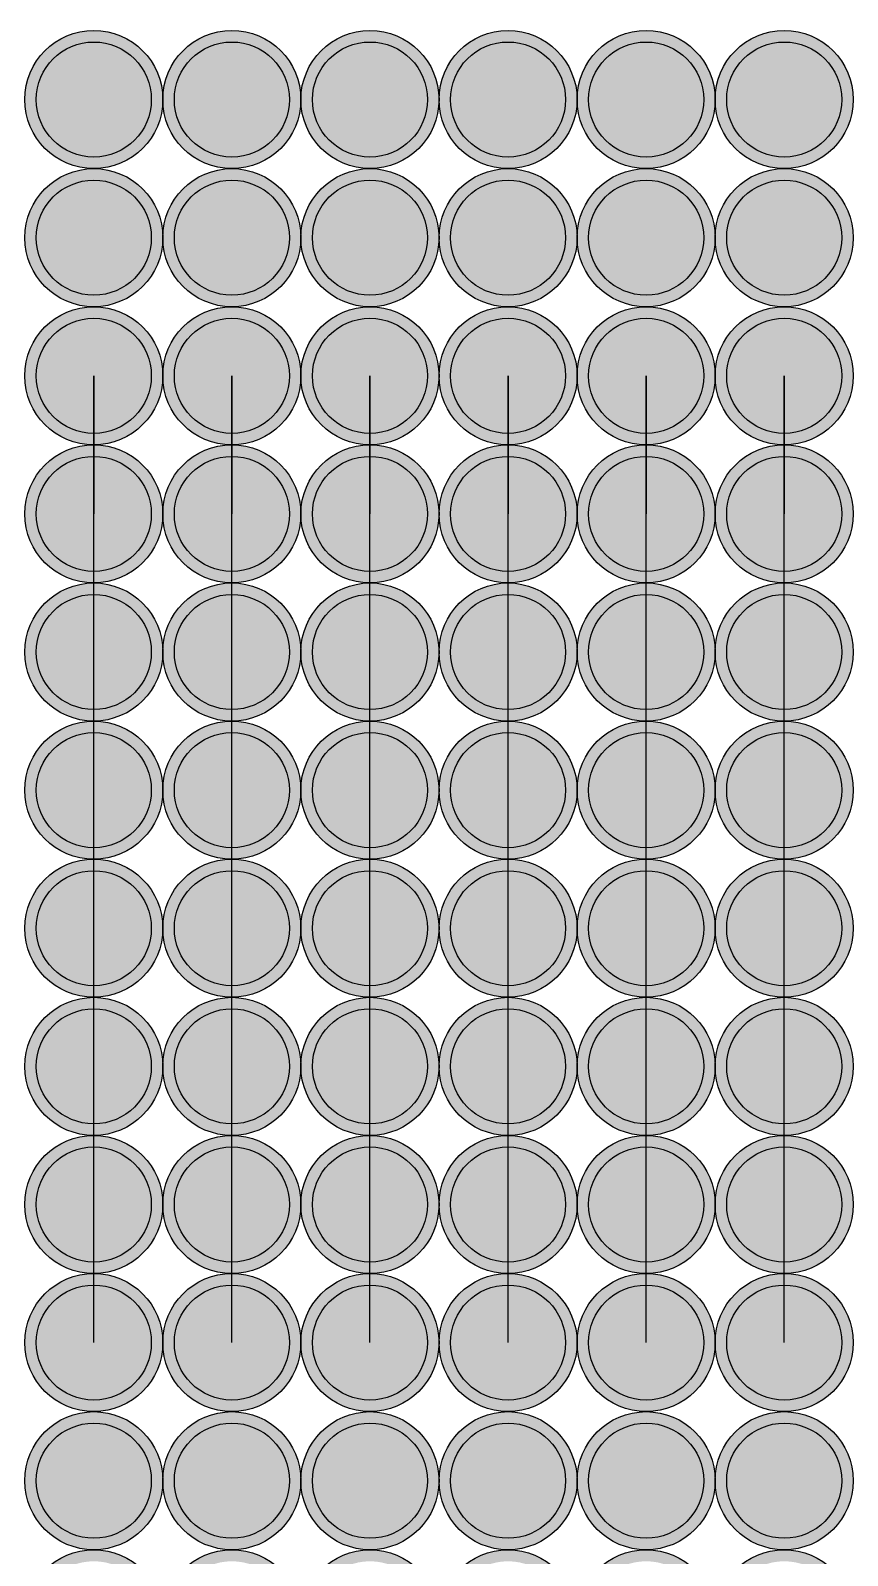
# Model space of a CAD drawing. Header units: inches. Extents: x -713 to 287, y -537 to 251.
# Drawn here: x -360.82 to -351.95, y -317.9 to -301.33 of the extents above; entities that cross this region are included whole.
import ezdxf

# ---------------------------------------------------------------- set-up
doc = ezdxf.new("R2010")
doc.units = ezdxf.units.IN
doc.header["$MEASUREMENT"] = 0

msp = doc.modelspace()

# ---------------------------------------------------------------- hatches: boundary and pattern name
at = {"linetype": 'Continuous'}
h = msp.add_hatch(color=256, dxfattribs=at)
h.set_gradient(color1=(6, 123, 249), one_color=1, tint=1)
h.paths.add_polyline_path([(-360.885, -302.083, 1), (-359.385, -302.083, 1)])
h.paths.add_polyline_path([(-359.51, -302.083, -1), (-360.76, -302.083, -1)], flags=16)
h = msp.add_hatch(color=256, dxfattribs=at)
h.set_gradient(color1=(6, 123, 249), one_color=1, tint=1)
h.paths.add_polyline_path([(-359.385, -302.083, 1), (-357.885, -302.083, 1)])
h.paths.add_polyline_path([(-358.01, -302.083, -1), (-359.26, -302.083, -1)], flags=16)
h = msp.add_hatch(color=256, dxfattribs=at)
h.set_gradient(color1=(6, 123, 249), one_color=1, tint=1)
h.paths.add_polyline_path([(-357.885, -302.083, 1), (-356.385, -302.083, 1)])
h.paths.add_polyline_path([(-356.51, -302.083, -1), (-357.76, -302.083, -1)], flags=16)
h = msp.add_hatch(color=256, dxfattribs=at)
h.set_gradient(color1=(6, 123, 249), one_color=1, tint=1)
h.paths.add_polyline_path([(-356.385, -302.083, 1), (-354.885, -302.083, 1)])
h.paths.add_polyline_path([(-355.01, -302.083, -1), (-356.26, -302.083, -1)], flags=16)
h = msp.add_hatch(color=256, dxfattribs=at)
h.set_gradient(color1=(6, 123, 249), one_color=1, tint=1)
h.paths.add_polyline_path([(-354.885, -302.083, 1), (-353.385, -302.083, 1)])
h.paths.add_polyline_path([(-353.51, -302.083, -1), (-354.76, -302.083, -1)], flags=16)
h = msp.add_hatch(color=256, dxfattribs=at)
h.set_gradient(color1=(6, 123, 249), one_color=1, tint=1)
h.paths.add_polyline_path([(-353.385, -302.083, 1), (-351.885, -302.083, 1)])
h.paths.add_polyline_path([(-352.01, -302.083, -1), (-353.26, -302.083, -1)], flags=16)
h = msp.add_hatch(color=256, dxfattribs=at)
h.set_gradient(color1=(247, 100, 8), one_color=1, tint=1)
h.paths.add_polyline_path([(-359.51, -302.083, 1), (-360.76, -302.083, 1)])
h = msp.add_hatch(color=256, dxfattribs=at)
h.set_gradient(color1=(247, 100, 8), one_color=1, tint=1)
h.paths.add_polyline_path([(-358.01, -302.083, 1), (-359.26, -302.083, 1)])
h = msp.add_hatch(color=256, dxfattribs=at)
h.set_gradient(color1=(247, 100, 8), one_color=1, tint=1)
h.paths.add_polyline_path([(-356.51, -302.083, 1), (-357.76, -302.083, 1)])
h = msp.add_hatch(color=256, dxfattribs=at)
h.set_gradient(color1=(247, 100, 8), one_color=1, tint=1)
h.paths.add_polyline_path([(-355.01, -302.083, 1), (-356.26, -302.083, 1)])
h = msp.add_hatch(color=256, dxfattribs=at)
h.set_gradient(color1=(247, 100, 8), one_color=1, tint=1)
h.paths.add_polyline_path([(-353.51, -302.083, 1), (-354.76, -302.083, 1)])
h = msp.add_hatch(color=256, dxfattribs=at)
h.set_gradient(color1=(247, 100, 8), one_color=1, tint=1)
h.paths.add_polyline_path([(-352.01, -302.083, 1), (-353.26, -302.083, 1)])
h = msp.add_hatch(color=256, dxfattribs=at)
h.set_gradient(color1=(6, 123, 249), one_color=1, tint=1)
h.paths.add_polyline_path([(-360.885, -303.583, 1), (-359.385, -303.583, 1)])
h.paths.add_polyline_path([(-359.51, -303.583, -1), (-360.76, -303.583, -1)], flags=16)
h = msp.add_hatch(color=256, dxfattribs=at)
h.set_gradient(color1=(6, 123, 249), one_color=1, tint=1)
h.paths.add_polyline_path([(-359.385, -303.583, 1), (-357.885, -303.583, 1)])
h.paths.add_polyline_path([(-358.01, -303.583, -1), (-359.26, -303.583, -1)], flags=16)
h = msp.add_hatch(color=256, dxfattribs=at)
h.set_gradient(color1=(6, 123, 249), one_color=1, tint=1)
h.paths.add_polyline_path([(-357.885, -303.583, 1), (-356.385, -303.583, 1)])
h.paths.add_polyline_path([(-356.51, -303.583, -1), (-357.76, -303.583, -1)], flags=16)
h = msp.add_hatch(color=256, dxfattribs=at)
h.set_gradient(color1=(6, 123, 249), one_color=1, tint=1)
h.paths.add_polyline_path([(-356.385, -303.583, 1), (-354.885, -303.583, 1)])
h.paths.add_polyline_path([(-355.01, -303.583, -1), (-356.26, -303.583, -1)], flags=16)
h = msp.add_hatch(color=256, dxfattribs=at)
h.set_gradient(color1=(6, 123, 249), one_color=1, tint=1)
h.paths.add_polyline_path([(-354.885, -303.583, 1), (-353.385, -303.583, 1)])
h.paths.add_polyline_path([(-353.51, -303.583, -1), (-354.76, -303.583, -1)], flags=16)
h = msp.add_hatch(color=256, dxfattribs=at)
h.set_gradient(color1=(6, 123, 249), one_color=1, tint=1)
h.paths.add_polyline_path([(-353.385, -303.583, 1), (-351.885, -303.583, 1)])
h.paths.add_polyline_path([(-352.01, -303.583, -1), (-353.26, -303.583, -1)], flags=16)
h = msp.add_hatch(color=256, dxfattribs=at)
h.set_gradient(color1=(247, 100, 8), one_color=1, tint=1)
h.paths.add_polyline_path([(-359.51, -303.583, 1), (-360.76, -303.583, 1)])
h = msp.add_hatch(color=256, dxfattribs=at)
h.set_gradient(color1=(247, 100, 8), one_color=1, tint=1)
h.paths.add_polyline_path([(-358.01, -303.583, 1), (-359.26, -303.583, 1)])
h = msp.add_hatch(color=256, dxfattribs=at)
h.set_gradient(color1=(247, 100, 8), one_color=1, tint=1)
h.paths.add_polyline_path([(-356.51, -303.583, 1), (-357.76, -303.583, 1)])
h = msp.add_hatch(color=256, dxfattribs=at)
h.set_gradient(color1=(247, 100, 8), one_color=1, tint=1)
h.paths.add_polyline_path([(-355.01, -303.583, 1), (-356.26, -303.583, 1)])
h = msp.add_hatch(color=256, dxfattribs=at)
h.set_gradient(color1=(247, 100, 8), one_color=1, tint=1)
h.paths.add_polyline_path([(-353.51, -303.583, 1), (-354.76, -303.583, 1)])
h = msp.add_hatch(color=256, dxfattribs=at)
h.set_gradient(color1=(247, 100, 8), one_color=1, tint=1)
h.paths.add_polyline_path([(-352.01, -303.583, 1), (-353.26, -303.583, 1)])
h = msp.add_hatch(color=256, dxfattribs=at)
h.set_gradient(color1=(6, 123, 249), one_color=1, tint=1)
h.paths.add_polyline_path([(-360.885, -305.083, 1), (-359.385, -305.083, 1)])
h.paths.add_polyline_path([(-359.51, -305.083, -1), (-360.76, -305.083, -1)], flags=16)
h = msp.add_hatch(color=256, dxfattribs=at)
h.set_gradient(color1=(6, 123, 249), one_color=1, tint=1)
h.paths.add_polyline_path([(-359.385, -305.083, 1), (-357.885, -305.083, 1)])
h.paths.add_polyline_path([(-358.01, -305.083, -1), (-359.26, -305.083, -1)], flags=16)
h = msp.add_hatch(color=256, dxfattribs=at)
h.set_gradient(color1=(6, 123, 249), one_color=1, tint=1)
h.paths.add_polyline_path([(-357.885, -305.083, 1), (-356.385, -305.083, 1)])
h.paths.add_polyline_path([(-356.51, -305.083, -1), (-357.76, -305.083, -1)], flags=16)
h = msp.add_hatch(color=256, dxfattribs=at)
h.set_gradient(color1=(6, 123, 249), one_color=1, tint=1)
h.paths.add_polyline_path([(-356.385, -305.083, 1), (-354.885, -305.083, 1)])
h.paths.add_polyline_path([(-355.01, -305.083, -1), (-356.26, -305.083, -1)], flags=16)
h = msp.add_hatch(color=256, dxfattribs=at)
h.set_gradient(color1=(6, 123, 249), one_color=1, tint=1)
h.paths.add_polyline_path([(-354.885, -305.083, 1), (-353.385, -305.083, 1)])
h.paths.add_polyline_path([(-353.51, -305.083, -1), (-354.76, -305.083, -1)], flags=16)
h = msp.add_hatch(color=256, dxfattribs=at)
h.set_gradient(color1=(6, 123, 249), one_color=1, tint=1)
h.paths.add_polyline_path([(-353.385, -305.083, 1), (-351.885, -305.083, 1)])
h.paths.add_polyline_path([(-352.01, -305.083, -1), (-353.26, -305.083, -1)], flags=16)
h = msp.add_hatch(color=256, dxfattribs=at)
h.set_gradient(color1=(247, 100, 8), one_color=1, tint=1)
h.paths.add_polyline_path([(-359.51, -305.083, 1), (-360.76, -305.083, 1)])
h = msp.add_hatch(color=256, dxfattribs=at)
h.set_gradient(color1=(247, 100, 8), one_color=1, tint=1)
h.paths.add_polyline_path([(-358.01, -305.083, 1), (-359.26, -305.083, 1)])
h = msp.add_hatch(color=256, dxfattribs=at)
h.set_gradient(color1=(247, 100, 8), one_color=1, tint=1)
h.paths.add_polyline_path([(-356.51, -305.083, 1), (-357.76, -305.083, 1)])
h = msp.add_hatch(color=256, dxfattribs=at)
h.set_gradient(color1=(247, 100, 8), one_color=1, tint=1)
h.paths.add_polyline_path([(-355.01, -305.083, 1), (-356.26, -305.083, 1)])
h = msp.add_hatch(color=256, dxfattribs=at)
h.set_gradient(color1=(247, 100, 8), one_color=1, tint=1)
h.paths.add_polyline_path([(-353.51, -305.083, 1), (-354.76, -305.083, 1)])
h = msp.add_hatch(color=256, dxfattribs=at)
h.set_gradient(color1=(247, 100, 8), one_color=1, tint=1)
h.paths.add_polyline_path([(-352.01, -305.083, 1), (-353.26, -305.083, 1)])
h = msp.add_hatch(color=256, dxfattribs=at)
h.set_gradient(color1=(6, 123, 249), one_color=1, tint=1)
h.paths.add_polyline_path([(-360.885, -306.583, 1), (-359.385, -306.583, 1)])
h.paths.add_polyline_path([(-359.51, -306.583, -1), (-360.76, -306.583, -1)], flags=16)
h = msp.add_hatch(color=256, dxfattribs=at)
h.set_gradient(color1=(6, 123, 249), one_color=1, tint=1)
h.paths.add_polyline_path([(-359.385, -306.583, 1), (-357.885, -306.583, 1)])
h.paths.add_polyline_path([(-358.01, -306.583, -1), (-359.26, -306.583, -1)], flags=16)
h = msp.add_hatch(color=256, dxfattribs=at)
h.set_gradient(color1=(6, 123, 249), one_color=1, tint=1)
h.paths.add_polyline_path([(-357.885, -306.583, 1), (-356.385, -306.583, 1)])
h.paths.add_polyline_path([(-356.51, -306.583, -1), (-357.76, -306.583, -1)], flags=16)
h = msp.add_hatch(color=256, dxfattribs=at)
h.set_gradient(color1=(6, 123, 249), one_color=1, tint=1)
h.paths.add_polyline_path([(-356.385, -306.583, 1), (-354.885, -306.583, 1)])
h.paths.add_polyline_path([(-355.01, -306.583, -1), (-356.26, -306.583, -1)], flags=16)
h = msp.add_hatch(color=256, dxfattribs=at)
h.set_gradient(color1=(6, 123, 249), one_color=1, tint=1)
h.paths.add_polyline_path([(-354.885, -306.583, 1), (-353.385, -306.583, 1)])
h.paths.add_polyline_path([(-353.51, -306.583, -1), (-354.76, -306.583, -1)], flags=16)
h = msp.add_hatch(color=256, dxfattribs=at)
h.set_gradient(color1=(6, 123, 249), one_color=1, tint=1)
h.paths.add_polyline_path([(-353.385, -306.583, 1), (-351.885, -306.583, 1)])
h.paths.add_polyline_path([(-352.01, -306.583, -1), (-353.26, -306.583, -1)], flags=16)
h = msp.add_hatch(color=256, dxfattribs=at)
h.set_gradient(color1=(247, 100, 8), one_color=1, tint=1)
h.paths.add_polyline_path([(-359.51, -306.583, 1), (-360.76, -306.583, 1)])
h = msp.add_hatch(color=256, dxfattribs=at)
h.set_gradient(color1=(247, 100, 8), one_color=1, tint=1)
h.paths.add_polyline_path([(-358.01, -306.583, 1), (-359.26, -306.583, 1)])
h = msp.add_hatch(color=256, dxfattribs=at)
h.set_gradient(color1=(247, 100, 8), one_color=1, tint=1)
h.paths.add_polyline_path([(-356.51, -306.583, 1), (-357.76, -306.583, 1)])
h = msp.add_hatch(color=256, dxfattribs=at)
h.set_gradient(color1=(247, 100, 8), one_color=1, tint=1)
h.paths.add_polyline_path([(-355.01, -306.583, 1), (-356.26, -306.583, 1)])
h = msp.add_hatch(color=256, dxfattribs=at)
h.set_gradient(color1=(247, 100, 8), one_color=1, tint=1)
h.paths.add_polyline_path([(-353.51, -306.583, 1), (-354.76, -306.583, 1)])
h = msp.add_hatch(color=256, dxfattribs=at)
h.set_gradient(color1=(247, 100, 8), one_color=1, tint=1)
h.paths.add_polyline_path([(-352.01, -306.583, 1), (-353.26, -306.583, 1)])
h = msp.add_hatch(color=256, dxfattribs=at)
h.set_gradient(color1=(6, 123, 249), one_color=1, tint=1)
h.paths.add_polyline_path([(-360.885, -308.083, 1), (-359.385, -308.083, 1)])
h.paths.add_polyline_path([(-359.51, -308.083, -1), (-360.76, -308.083, -1)], flags=16)
h = msp.add_hatch(color=256, dxfattribs=at)
h.set_gradient(color1=(6, 123, 249), one_color=1, tint=1)
h.paths.add_polyline_path([(-359.385, -308.083, 1), (-357.885, -308.083, 1)])
h.paths.add_polyline_path([(-358.01, -308.083, -1), (-359.26, -308.083, -1)], flags=16)
h = msp.add_hatch(color=256, dxfattribs=at)
h.set_gradient(color1=(6, 123, 249), one_color=1, tint=1)
h.paths.add_polyline_path([(-357.885, -308.083, 1), (-356.385, -308.083, 1)])
h.paths.add_polyline_path([(-356.51, -308.083, -1), (-357.76, -308.083, -1)], flags=16)
h = msp.add_hatch(color=256, dxfattribs=at)
h.set_gradient(color1=(6, 123, 249), one_color=1, tint=1)
h.paths.add_polyline_path([(-356.385, -308.083, 1), (-354.885, -308.083, 1)])
h.paths.add_polyline_path([(-355.01, -308.083, -1), (-356.26, -308.083, -1)], flags=16)
h = msp.add_hatch(color=256, dxfattribs=at)
h.set_gradient(color1=(6, 123, 249), one_color=1, tint=1)
h.paths.add_polyline_path([(-354.885, -308.083, 1), (-353.385, -308.083, 1)])
h.paths.add_polyline_path([(-353.51, -308.083, -1), (-354.76, -308.083, -1)], flags=16)
h = msp.add_hatch(color=256, dxfattribs=at)
h.set_gradient(color1=(6, 123, 249), one_color=1, tint=1)
h.paths.add_polyline_path([(-353.385, -308.083, 1), (-351.885, -308.083, 1)])
h.paths.add_polyline_path([(-352.01, -308.083, -1), (-353.26, -308.083, -1)], flags=16)
h = msp.add_hatch(color=256, dxfattribs=at)
h.set_gradient(color1=(247, 100, 8), one_color=1, tint=1)
h.paths.add_polyline_path([(-359.51, -308.083, 1), (-360.76, -308.083, 1)])
h = msp.add_hatch(color=256, dxfattribs=at)
h.set_gradient(color1=(247, 100, 8), one_color=1, tint=1)
h.paths.add_polyline_path([(-358.01, -308.083, 1), (-359.26, -308.083, 1)])
h = msp.add_hatch(color=256, dxfattribs=at)
h.set_gradient(color1=(247, 100, 8), one_color=1, tint=1)
h.paths.add_polyline_path([(-356.51, -308.083, 1), (-357.76, -308.083, 1)])
h = msp.add_hatch(color=256, dxfattribs=at)
h.set_gradient(color1=(247, 100, 8), one_color=1, tint=1)
h.paths.add_polyline_path([(-355.01, -308.083, 1), (-356.26, -308.083, 1)])
h = msp.add_hatch(color=256, dxfattribs=at)
h.set_gradient(color1=(247, 100, 8), one_color=1, tint=1)
h.paths.add_polyline_path([(-353.51, -308.083, 1), (-354.76, -308.083, 1)])
h = msp.add_hatch(color=256, dxfattribs=at)
h.set_gradient(color1=(247, 100, 8), one_color=1, tint=1)
h.paths.add_polyline_path([(-352.01, -308.083, 1), (-353.26, -308.083, 1)])
h = msp.add_hatch(color=256, dxfattribs=at)
h.set_gradient(color1=(6, 123, 249), one_color=1, tint=1)
h.paths.add_polyline_path([(-360.885, -309.583, 1), (-359.385, -309.583, 1)])
h.paths.add_polyline_path([(-359.51, -309.583, -1), (-360.76, -309.583, -1)], flags=16)
h = msp.add_hatch(color=256, dxfattribs=at)
h.set_gradient(color1=(6, 123, 249), one_color=1, tint=1)
h.paths.add_polyline_path([(-359.385, -309.583, 1), (-357.885, -309.583, 1)])
h.paths.add_polyline_path([(-358.01, -309.583, -1), (-359.26, -309.583, -1)], flags=16)
h = msp.add_hatch(color=256, dxfattribs=at)
h.set_gradient(color1=(6, 123, 249), one_color=1, tint=1)
h.paths.add_polyline_path([(-357.885, -309.583, 1), (-356.385, -309.583, 1)])
h.paths.add_polyline_path([(-356.51, -309.583, -1), (-357.76, -309.583, -1)], flags=16)
h = msp.add_hatch(color=256, dxfattribs=at)
h.set_gradient(color1=(6, 123, 249), one_color=1, tint=1)
h.paths.add_polyline_path([(-356.385, -309.583, 1), (-354.885, -309.583, 1)])
h.paths.add_polyline_path([(-355.01, -309.583, -1), (-356.26, -309.583, -1)], flags=16)
h = msp.add_hatch(color=256, dxfattribs=at)
h.set_gradient(color1=(6, 123, 249), one_color=1, tint=1)
h.paths.add_polyline_path([(-354.885, -309.583, 1), (-353.385, -309.583, 1)])
h.paths.add_polyline_path([(-353.51, -309.583, -1), (-354.76, -309.583, -1)], flags=16)
h = msp.add_hatch(color=256, dxfattribs=at)
h.set_gradient(color1=(6, 123, 249), one_color=1, tint=1)
h.paths.add_polyline_path([(-353.385, -309.583, 1), (-351.885, -309.583, 1)])
h.paths.add_polyline_path([(-352.01, -309.583, -1), (-353.26, -309.583, -1)], flags=16)
h = msp.add_hatch(color=256, dxfattribs=at)
h.set_gradient(color1=(247, 100, 8), one_color=1, tint=1)
h.paths.add_polyline_path([(-359.51, -309.583, 1), (-360.76, -309.583, 1)])
h = msp.add_hatch(color=256, dxfattribs=at)
h.set_gradient(color1=(247, 100, 8), one_color=1, tint=1)
h.paths.add_polyline_path([(-358.01, -309.583, 1), (-359.26, -309.583, 1)])
h = msp.add_hatch(color=256, dxfattribs=at)
h.set_gradient(color1=(247, 100, 8), one_color=1, tint=1)
h.paths.add_polyline_path([(-356.51, -309.583, 1), (-357.76, -309.583, 1)])
h = msp.add_hatch(color=256, dxfattribs=at)
h.set_gradient(color1=(247, 100, 8), one_color=1, tint=1)
h.paths.add_polyline_path([(-355.01, -309.583, 1), (-356.26, -309.583, 1)])
h = msp.add_hatch(color=256, dxfattribs=at)
h.set_gradient(color1=(247, 100, 8), one_color=1, tint=1)
h.paths.add_polyline_path([(-353.51, -309.583, 1), (-354.76, -309.583, 1)])
h = msp.add_hatch(color=256, dxfattribs=at)
h.set_gradient(color1=(247, 100, 8), one_color=1, tint=1)
h.paths.add_polyline_path([(-352.01, -309.583, 1), (-353.26, -309.583, 1)])
h = msp.add_hatch(color=256, dxfattribs=at)
h.set_gradient(color1=(6, 123, 249), one_color=1, tint=1)
h.paths.add_polyline_path([(-360.885, -311.083, 1), (-359.385, -311.083, 1)])
h.paths.add_polyline_path([(-359.51, -311.083, -1), (-360.76, -311.083, -1)], flags=16)
h = msp.add_hatch(color=256, dxfattribs=at)
h.set_gradient(color1=(6, 123, 249), one_color=1, tint=1)
h.paths.add_polyline_path([(-359.385, -311.083, 1), (-357.885, -311.083, 1)])
h.paths.add_polyline_path([(-358.01, -311.083, -1), (-359.26, -311.083, -1)], flags=16)
h = msp.add_hatch(color=256, dxfattribs=at)
h.set_gradient(color1=(6, 123, 249), one_color=1, tint=1)
h.paths.add_polyline_path([(-357.885, -311.083, 1), (-356.385, -311.083, 1)])
h.paths.add_polyline_path([(-356.51, -311.083, -1), (-357.76, -311.083, -1)], flags=16)
h = msp.add_hatch(color=256, dxfattribs=at)
h.set_gradient(color1=(6, 123, 249), one_color=1, tint=1)
h.paths.add_polyline_path([(-356.385, -311.083, 1), (-354.885, -311.083, 1)])
h.paths.add_polyline_path([(-355.01, -311.083, -1), (-356.26, -311.083, -1)], flags=16)
h = msp.add_hatch(color=256, dxfattribs=at)
h.set_gradient(color1=(6, 123, 249), one_color=1, tint=1)
h.paths.add_polyline_path([(-354.885, -311.083, 1), (-353.385, -311.083, 1)])
h.paths.add_polyline_path([(-353.51, -311.083, -1), (-354.76, -311.083, -1)], flags=16)
h = msp.add_hatch(color=256, dxfattribs=at)
h.set_gradient(color1=(6, 123, 249), one_color=1, tint=1)
h.paths.add_polyline_path([(-353.385, -311.083, 1), (-351.885, -311.083, 1)])
h.paths.add_polyline_path([(-352.01, -311.083, -1), (-353.26, -311.083, -1)], flags=16)
h = msp.add_hatch(color=256, dxfattribs=at)
h.set_gradient(color1=(247, 100, 8), one_color=1, tint=1)
h.paths.add_polyline_path([(-359.51, -311.083, 1), (-360.76, -311.083, 1)])
h = msp.add_hatch(color=256, dxfattribs=at)
h.set_gradient(color1=(247, 100, 8), one_color=1, tint=1)
h.paths.add_polyline_path([(-358.01, -311.083, 1), (-359.26, -311.083, 1)])
h = msp.add_hatch(color=256, dxfattribs=at)
h.set_gradient(color1=(247, 100, 8), one_color=1, tint=1)
h.paths.add_polyline_path([(-356.51, -311.083, 1), (-357.76, -311.083, 1)])
h = msp.add_hatch(color=256, dxfattribs=at)
h.set_gradient(color1=(247, 100, 8), one_color=1, tint=1)
h.paths.add_polyline_path([(-355.01, -311.083, 1), (-356.26, -311.083, 1)])
h = msp.add_hatch(color=256, dxfattribs=at)
h.set_gradient(color1=(247, 100, 8), one_color=1, tint=1)
h.paths.add_polyline_path([(-353.51, -311.083, 1), (-354.76, -311.083, 1)])
h = msp.add_hatch(color=256, dxfattribs=at)
h.set_gradient(color1=(247, 100, 8), one_color=1, tint=1)
h.paths.add_polyline_path([(-352.01, -311.083, 1), (-353.26, -311.083, 1)])
h = msp.add_hatch(color=256, dxfattribs=at)
h.set_gradient(color1=(6, 123, 249), one_color=1, tint=1)
h.paths.add_polyline_path([(-360.885, -312.583, 1), (-359.385, -312.583, 1)])
h.paths.add_polyline_path([(-359.51, -312.583, -1), (-360.76, -312.583, -1)], flags=16)
h = msp.add_hatch(color=256, dxfattribs=at)
h.set_gradient(color1=(6, 123, 249), one_color=1, tint=1)
h.paths.add_polyline_path([(-359.385, -312.583, 1), (-357.885, -312.583, 1)])
h.paths.add_polyline_path([(-358.01, -312.583, -1), (-359.26, -312.583, -1)], flags=16)
h = msp.add_hatch(color=256, dxfattribs=at)
h.set_gradient(color1=(6, 123, 249), one_color=1, tint=1)
h.paths.add_polyline_path([(-357.885, -312.583, 1), (-356.385, -312.583, 1)])
h.paths.add_polyline_path([(-356.51, -312.583, -1), (-357.76, -312.583, -1)], flags=16)
h = msp.add_hatch(color=256, dxfattribs=at)
h.set_gradient(color1=(6, 123, 249), one_color=1, tint=1)
h.paths.add_polyline_path([(-356.385, -312.583, 1), (-354.885, -312.583, 1)])
h.paths.add_polyline_path([(-355.01, -312.583, -1), (-356.26, -312.583, -1)], flags=16)
h = msp.add_hatch(color=256, dxfattribs=at)
h.set_gradient(color1=(6, 123, 249), one_color=1, tint=1)
h.paths.add_polyline_path([(-354.885, -312.583, 1), (-353.385, -312.583, 1)])
h.paths.add_polyline_path([(-353.51, -312.583, -1), (-354.76, -312.583, -1)], flags=16)
h = msp.add_hatch(color=256, dxfattribs=at)
h.set_gradient(color1=(6, 123, 249), one_color=1, tint=1)
h.paths.add_polyline_path([(-353.385, -312.583, 1), (-351.885, -312.583, 1)])
h.paths.add_polyline_path([(-352.01, -312.583, -1), (-353.26, -312.583, -1)], flags=16)
h = msp.add_hatch(color=256, dxfattribs=at)
h.set_gradient(color1=(247, 100, 8), one_color=1, tint=1)
h.paths.add_polyline_path([(-359.51, -312.583, 1), (-360.76, -312.583, 1)])
h = msp.add_hatch(color=256, dxfattribs=at)
h.set_gradient(color1=(247, 100, 8), one_color=1, tint=1)
h.paths.add_polyline_path([(-358.01, -312.583, 1), (-359.26, -312.583, 1)])
h = msp.add_hatch(color=256, dxfattribs=at)
h.set_gradient(color1=(247, 100, 8), one_color=1, tint=1)
h.paths.add_polyline_path([(-356.51, -312.583, 1), (-357.76, -312.583, 1)])
h = msp.add_hatch(color=256, dxfattribs=at)
h.set_gradient(color1=(247, 100, 8), one_color=1, tint=1)
h.paths.add_polyline_path([(-355.01, -312.583, 1), (-356.26, -312.583, 1)])
h = msp.add_hatch(color=256, dxfattribs=at)
h.set_gradient(color1=(247, 100, 8), one_color=1, tint=1)
h.paths.add_polyline_path([(-353.51, -312.583, 1), (-354.76, -312.583, 1)])
h = msp.add_hatch(color=256, dxfattribs=at)
h.set_gradient(color1=(247, 100, 8), one_color=1, tint=1)
h.paths.add_polyline_path([(-352.01, -312.583, 1), (-353.26, -312.583, 1)])
h = msp.add_hatch(color=256, dxfattribs=at)
h.set_gradient(color1=(6, 123, 249), one_color=1, tint=1)
h.paths.add_polyline_path([(-360.885, -314.083, 1), (-359.385, -314.083, 1)])
h.paths.add_polyline_path([(-359.51, -314.083, -1), (-360.76, -314.083, -1)], flags=16)
h = msp.add_hatch(color=256, dxfattribs=at)
h.set_gradient(color1=(6, 123, 249), one_color=1, tint=1)
h.paths.add_polyline_path([(-359.385, -314.083, 1), (-357.885, -314.083, 1)])
h.paths.add_polyline_path([(-358.01, -314.083, -1), (-359.26, -314.083, -1)], flags=16)
h = msp.add_hatch(color=256, dxfattribs=at)
h.set_gradient(color1=(6, 123, 249), one_color=1, tint=1)
h.paths.add_polyline_path([(-357.885, -314.083, 1), (-356.385, -314.083, 1)])
h.paths.add_polyline_path([(-356.51, -314.083, -1), (-357.76, -314.083, -1)], flags=16)
h = msp.add_hatch(color=256, dxfattribs=at)
h.set_gradient(color1=(6, 123, 249), one_color=1, tint=1)
h.paths.add_polyline_path([(-356.385, -314.083, 1), (-354.885, -314.083, 1)])
h.paths.add_polyline_path([(-355.01, -314.083, -1), (-356.26, -314.083, -1)], flags=16)
h = msp.add_hatch(color=256, dxfattribs=at)
h.set_gradient(color1=(6, 123, 249), one_color=1, tint=1)
h.paths.add_polyline_path([(-354.885, -314.083, 1), (-353.385, -314.083, 1)])
h.paths.add_polyline_path([(-353.51, -314.083, -1), (-354.76, -314.083, -1)], flags=16)
h = msp.add_hatch(color=256, dxfattribs=at)
h.set_gradient(color1=(6, 123, 249), one_color=1, tint=1)
h.paths.add_polyline_path([(-353.385, -314.083, 1), (-351.885, -314.083, 1)])
h.paths.add_polyline_path([(-352.01, -314.083, -1), (-353.26, -314.083, -1)], flags=16)
h = msp.add_hatch(color=256, dxfattribs=at)
h.set_gradient(color1=(247, 100, 8), one_color=1, tint=1)
h.paths.add_polyline_path([(-359.51, -314.083, 1), (-360.76, -314.083, 1)])
h = msp.add_hatch(color=256, dxfattribs=at)
h.set_gradient(color1=(247, 100, 8), one_color=1, tint=1)
h.paths.add_polyline_path([(-358.01, -314.083, 1), (-359.26, -314.083, 1)])
h = msp.add_hatch(color=256, dxfattribs=at)
h.set_gradient(color1=(247, 100, 8), one_color=1, tint=1)
h.paths.add_polyline_path([(-356.51, -314.083, 1), (-357.76, -314.083, 1)])
h = msp.add_hatch(color=256, dxfattribs=at)
h.set_gradient(color1=(247, 100, 8), one_color=1, tint=1)
h.paths.add_polyline_path([(-355.01, -314.083, 1), (-356.26, -314.083, 1)])
h = msp.add_hatch(color=256, dxfattribs=at)
h.set_gradient(color1=(247, 100, 8), one_color=1, tint=1)
h.paths.add_polyline_path([(-353.51, -314.083, 1), (-354.76, -314.083, 1)])
h = msp.add_hatch(color=256, dxfattribs=at)
h.set_gradient(color1=(247, 100, 8), one_color=1, tint=1)
h.paths.add_polyline_path([(-352.01, -314.083, 1), (-353.26, -314.083, 1)])
h = msp.add_hatch(color=256, dxfattribs=at)
h.set_gradient(color1=(6, 123, 249), one_color=1, tint=1)
h.paths.add_polyline_path([(-360.885, -315.583, 1), (-359.385, -315.583, 1)])
h.paths.add_polyline_path([(-359.51, -315.583, -1), (-360.76, -315.583, -1)], flags=16)
h = msp.add_hatch(color=256, dxfattribs=at)
h.set_gradient(color1=(6, 123, 249), one_color=1, tint=1)
h.paths.add_polyline_path([(-359.385, -315.583, 1), (-357.885, -315.583, 1)])
h.paths.add_polyline_path([(-358.01, -315.583, -1), (-359.26, -315.583, -1)], flags=16)
h = msp.add_hatch(color=256, dxfattribs=at)
h.set_gradient(color1=(6, 123, 249), one_color=1, tint=1)
h.paths.add_polyline_path([(-357.885, -315.583, 1), (-356.385, -315.583, 1)])
h.paths.add_polyline_path([(-356.51, -315.583, -1), (-357.76, -315.583, -1)], flags=16)
h = msp.add_hatch(color=256, dxfattribs=at)
h.set_gradient(color1=(6, 123, 249), one_color=1, tint=1)
h.paths.add_polyline_path([(-356.385, -315.583, 1), (-354.885, -315.583, 1)])
h.paths.add_polyline_path([(-355.01, -315.583, -1), (-356.26, -315.583, -1)], flags=16)
h = msp.add_hatch(color=256, dxfattribs=at)
h.set_gradient(color1=(6, 123, 249), one_color=1, tint=1)
h.paths.add_polyline_path([(-354.885, -315.583, 1), (-353.385, -315.583, 1)])
h.paths.add_polyline_path([(-353.51, -315.583, -1), (-354.76, -315.583, -1)], flags=16)
h = msp.add_hatch(color=256, dxfattribs=at)
h.set_gradient(color1=(6, 123, 249), one_color=1, tint=1)
h.paths.add_polyline_path([(-353.385, -315.583, 1), (-351.885, -315.583, 1)])
h.paths.add_polyline_path([(-352.01, -315.583, -1), (-353.26, -315.583, -1)], flags=16)
h = msp.add_hatch(color=256, dxfattribs=at)
h.set_gradient(color1=(247, 100, 8), one_color=1, tint=1)
h.paths.add_polyline_path([(-359.51, -315.583, 1), (-360.76, -315.583, 1)])
h = msp.add_hatch(color=256, dxfattribs=at)
h.set_gradient(color1=(247, 100, 8), one_color=1, tint=1)
h.paths.add_polyline_path([(-358.01, -315.583, 1), (-359.26, -315.583, 1)])
h = msp.add_hatch(color=256, dxfattribs=at)
h.set_gradient(color1=(247, 100, 8), one_color=1, tint=1)
h.paths.add_polyline_path([(-356.51, -315.583, 1), (-357.76, -315.583, 1)])
h = msp.add_hatch(color=256, dxfattribs=at)
h.set_gradient(color1=(247, 100, 8), one_color=1, tint=1)
h.paths.add_polyline_path([(-355.01, -315.583, 1), (-356.26, -315.583, 1)])
h = msp.add_hatch(color=256, dxfattribs=at)
h.set_gradient(color1=(247, 100, 8), one_color=1, tint=1)
h.paths.add_polyline_path([(-353.51, -315.583, 1), (-354.76, -315.583, 1)])
h = msp.add_hatch(color=256, dxfattribs=at)
h.set_gradient(color1=(247, 100, 8), one_color=1, tint=1)
h.paths.add_polyline_path([(-352.01, -315.583, 1), (-353.26, -315.583, 1)])
h = msp.add_hatch(color=256, dxfattribs=at)
h.set_gradient(color1=(6, 123, 249), one_color=1, tint=1)
h.paths.add_polyline_path([(-360.885, -317.083, 1), (-359.385, -317.083, 1)])
h.paths.add_polyline_path([(-359.51, -317.083, -1), (-360.76, -317.083, -1)], flags=16)
h = msp.add_hatch(color=256, dxfattribs=at)
h.set_gradient(color1=(6, 123, 249), one_color=1, tint=1)
h.paths.add_polyline_path([(-359.385, -317.083, 1), (-357.885, -317.083, 1)])
h.paths.add_polyline_path([(-358.01, -317.083, -1), (-359.26, -317.083, -1)], flags=16)
h = msp.add_hatch(color=256, dxfattribs=at)
h.set_gradient(color1=(6, 123, 249), one_color=1, tint=1)
h.paths.add_polyline_path([(-357.885, -317.083, 1), (-356.385, -317.083, 1)])
h.paths.add_polyline_path([(-356.51, -317.083, -1), (-357.76, -317.083, -1)], flags=16)
h = msp.add_hatch(color=256, dxfattribs=at)
h.set_gradient(color1=(6, 123, 249), one_color=1, tint=1)
h.paths.add_polyline_path([(-356.385, -317.083, 1), (-354.885, -317.083, 1)])
h.paths.add_polyline_path([(-355.01, -317.083, -1), (-356.26, -317.083, -1)], flags=16)
h = msp.add_hatch(color=256, dxfattribs=at)
h.set_gradient(color1=(6, 123, 249), one_color=1, tint=1)
h.paths.add_polyline_path([(-354.885, -317.083, 1), (-353.385, -317.083, 1)])
h.paths.add_polyline_path([(-353.51, -317.083, -1), (-354.76, -317.083, -1)], flags=16)
h = msp.add_hatch(color=256, dxfattribs=at)
h.set_gradient(color1=(6, 123, 249), one_color=1, tint=1)
h.paths.add_polyline_path([(-353.385, -317.083, 1), (-351.885, -317.083, 1)])
h.paths.add_polyline_path([(-352.01, -317.083, -1), (-353.26, -317.083, -1)], flags=16)
h = msp.add_hatch(color=256, dxfattribs=at)
h.set_gradient(color1=(247, 100, 8), one_color=1, tint=1)
h.paths.add_polyline_path([(-359.51, -317.083, 1), (-360.76, -317.083, 1)])
h = msp.add_hatch(color=256, dxfattribs=at)
h.set_gradient(color1=(247, 100, 8), one_color=1, tint=1)
h.paths.add_polyline_path([(-358.01, -317.083, 1), (-359.26, -317.083, 1)])
h = msp.add_hatch(color=256, dxfattribs=at)
h.set_gradient(color1=(247, 100, 8), one_color=1, tint=1)
h.paths.add_polyline_path([(-356.51, -317.083, 1), (-357.76, -317.083, 1)])
h = msp.add_hatch(color=256, dxfattribs=at)
h.set_gradient(color1=(247, 100, 8), one_color=1, tint=1)
h.paths.add_polyline_path([(-355.01, -317.083, 1), (-356.26, -317.083, 1)])
h = msp.add_hatch(color=256, dxfattribs=at)
h.set_gradient(color1=(247, 100, 8), one_color=1, tint=1)
h.paths.add_polyline_path([(-353.51, -317.083, 1), (-354.76, -317.083, 1)])
h = msp.add_hatch(color=256, dxfattribs=at)
h.set_gradient(color1=(247, 100, 8), one_color=1, tint=1)
h.paths.add_polyline_path([(-352.01, -317.083, 1), (-353.26, -317.083, 1)])
h = msp.add_hatch(color=256, dxfattribs=at)
h.set_gradient(color1=(6, 123, 249), one_color=1, tint=1)
h.paths.add_polyline_path([(-360.885, -318.583, 1), (-359.385, -318.583, 1)])
h.paths.add_polyline_path([(-359.51, -318.583, -1), (-360.76, -318.583, -1)], flags=16)
h = msp.add_hatch(color=256, dxfattribs=at)
h.set_gradient(color1=(6, 123, 249), one_color=1, tint=1)
h.paths.add_polyline_path([(-359.385, -318.583, 1), (-357.885, -318.583, 1)])
h.paths.add_polyline_path([(-358.01, -318.583, -1), (-359.26, -318.583, -1)], flags=16)
h = msp.add_hatch(color=256, dxfattribs=at)
h.set_gradient(color1=(6, 123, 249), one_color=1, tint=1)
h.paths.add_polyline_path([(-357.885, -318.583, 1), (-356.385, -318.583, 1)])
h.paths.add_polyline_path([(-356.51, -318.583, -1), (-357.76, -318.583, -1)], flags=16)
h = msp.add_hatch(color=256, dxfattribs=at)
h.set_gradient(color1=(6, 123, 249), one_color=1, tint=1)
h.paths.add_polyline_path([(-356.385, -318.583, 1), (-354.885, -318.583, 1)])
h.paths.add_polyline_path([(-355.01, -318.583, -1), (-356.26, -318.583, -1)], flags=16)
h = msp.add_hatch(color=256, dxfattribs=at)
h.set_gradient(color1=(6, 123, 249), one_color=1, tint=1)
h.paths.add_polyline_path([(-354.885, -318.583, 1), (-353.385, -318.583, 1)])
h.paths.add_polyline_path([(-353.51, -318.583, -1), (-354.76, -318.583, -1)], flags=16)
h = msp.add_hatch(color=256, dxfattribs=at)
h.set_gradient(color1=(6, 123, 249), one_color=1, tint=1)
h.paths.add_polyline_path([(-353.385, -318.583, 1), (-351.885, -318.583, 1)])
h.paths.add_polyline_path([(-352.01, -318.583, -1), (-353.26, -318.583, -1)], flags=16)

# ---------------------------------------------------------------- linework, layer by layer
for p, q in [((-360.135, -306.583), (-360.135, -305.083)), ((-360.135, -305.083), (-360.135, -306.583)), ((-358.635, -306.583), (-358.635, -305.083)), ((-358.635, -305.083), (-358.635, -306.583)), ((-357.135, -306.583), (-357.135, -305.083)), ((-357.135, -305.083), (-357.135, -306.583)), ((-355.635, -306.583), (-355.635, -305.083)), ((-355.635, -305.083), (-355.635, -306.583)), ((-354.135, -306.583), (-354.135, -305.083)), ((-354.135, -305.083), (-354.135, -306.583)), ((-352.635, -306.583), (-352.635, -305.083)), ((-352.635, -305.083), (-352.635, -306.583)), ((-360.135, -308.083), (-360.135, -306.583)), ((-358.635, -308.083), (-358.635, -306.583)), ((-357.135, -308.083), (-357.135, -306.583)), ((-355.635, -308.083), (-355.635, -306.583)), ((-354.135, -308.083), (-354.135, -306.583)), ((-352.635, -308.083), (-352.635, -306.583)), ((-360.135, -309.583), (-360.135, -308.083)), ((-358.635, -309.583), (-358.635, -308.083)), ((-357.135, -309.583), (-357.135, -308.083)), ((-355.635, -309.583), (-355.635, -308.083)), ((-354.135, -309.583), (-354.135, -308.083)), ((-352.635, -309.583), (-352.635, -308.083)), ((-360.135, -311.083), (-360.135, -309.583)), ((-358.635, -311.083), (-358.635, -309.583)), ((-357.135, -311.083), (-357.135, -309.583)), ((-355.635, -311.083), (-355.635, -309.583)), ((-354.135, -311.083), (-354.135, -309.583)), ((-352.635, -311.083), (-352.635, -309.583)), ((-360.135, -312.583), (-360.135, -311.083)), ((-358.635, -312.583), (-358.635, -311.083)), ((-357.135, -312.583), (-357.135, -311.083)), ((-355.635, -312.583), (-355.635, -311.083)), ((-354.135, -312.583), (-354.135, -311.083)), ((-352.635, -312.583), (-352.635, -311.083)), ((-360.135, -314.083), (-360.135, -312.583)), ((-358.635, -314.083), (-358.635, -312.583)), ((-357.135, -314.083), (-357.135, -312.583)), ((-355.635, -314.083), (-355.635, -312.583)), ((-354.135, -314.083), (-354.135, -312.583)), ((-352.635, -314.083), (-352.635, -312.583)), ((-360.135, -315.583), (-360.135, -314.083)), ((-358.635, -315.583), (-358.635, -314.083)), ((-357.135, -315.583), (-357.135, -314.083)), ((-355.635, -315.583), (-355.635, -314.083)), ((-354.135, -315.583), (-354.135, -314.083)), ((-352.635, -315.583), (-352.635, -314.083))]:
    msp.add_line(p, q, dxfattribs=at)
for centre, radius in [((-360.135, -302.083), 0.75), ((-358.635, -302.083), 0.75), ((-357.135, -302.083), 0.75), ((-355.635, -302.083), 0.75), ((-354.135, -302.083), 0.75), ((-352.635, -302.083), 0.75), ((-360.135, -302.083), 0.625), ((-358.635, -302.083), 0.625), ((-357.135, -302.083), 0.625), ((-355.635, -302.083), 0.625), ((-354.135, -302.083), 0.625), ((-352.635, -302.083), 0.625), ((-360.135, -303.583), 0.75), ((-358.635, -303.583), 0.75), ((-357.135, -303.583), 0.75), ((-355.635, -303.583), 0.75), ((-354.135, -303.583), 0.75), ((-352.635, -303.583), 0.75), ((-360.135, -303.583), 0.625), ((-358.635, -303.583), 0.625), ((-357.135, -303.583), 0.625), ((-355.635, -303.583), 0.625), ((-354.135, -303.583), 0.625), ((-352.635, -303.583), 0.625), ((-360.135, -305.083), 0.75), ((-358.635, -305.083), 0.75), ((-357.135, -305.083), 0.75), ((-355.635, -305.083), 0.75), ((-354.135, -305.083), 0.75), ((-352.635, -305.083), 0.75), ((-360.135, -305.083), 0.625), ((-358.635, -305.083), 0.625), ((-357.135, -305.083), 0.625), ((-355.635, -305.083), 0.625), ((-354.135, -305.083), 0.625), ((-352.635, -305.083), 0.625), ((-360.135, -306.583), 0.75), ((-358.635, -306.583), 0.75), ((-357.135, -306.583), 0.75), ((-355.635, -306.583), 0.75), ((-354.135, -306.583), 0.75), ((-352.635, -306.583), 0.75), ((-360.135, -306.583), 0.625), ((-358.635, -306.583), 0.625), ((-357.135, -306.583), 0.625), ((-355.635, -306.583), 0.625), ((-354.135, -306.583), 0.625), ((-352.635, -306.583), 0.625), ((-360.135, -308.083), 0.75), ((-358.635, -308.083), 0.75), ((-357.135, -308.083), 0.75), ((-355.635, -308.083), 0.75), ((-354.135, -308.083), 0.75), ((-352.635, -308.083), 0.75), ((-360.135, -308.083), 0.625), ((-358.635, -308.083), 0.625), ((-357.135, -308.083), 0.625), ((-355.635, -308.083), 0.625), ((-354.135, -308.083), 0.625), ((-352.635, -308.083), 0.625), ((-360.135, -309.583), 0.75), ((-358.635, -309.583), 0.75), ((-357.135, -309.583), 0.75), ((-355.635, -309.583), 0.75), ((-354.135, -309.583), 0.75), ((-352.635, -309.583), 0.75), ((-360.135, -309.583), 0.625), ((-358.635, -309.583), 0.625), ((-357.135, -309.583), 0.625), ((-355.635, -309.583), 0.625), ((-354.135, -309.583), 0.625), ((-352.635, -309.583), 0.625), ((-360.135, -311.083), 0.75), ((-358.635, -311.083), 0.75), ((-357.135, -311.083), 0.75), ((-355.635, -311.083), 0.75), ((-354.135, -311.083), 0.75), ((-352.635, -311.083), 0.75), ((-360.135, -311.083), 0.625), ((-358.635, -311.083), 0.625), ((-357.135, -311.083), 0.625), ((-355.635, -311.083), 0.625), ((-354.135, -311.083), 0.625), ((-352.635, -311.083), 0.625), ((-360.135, -312.583), 0.75), ((-358.635, -312.583), 0.75), ((-357.135, -312.583), 0.75), ((-355.635, -312.583), 0.75), ((-354.135, -312.583), 0.75), ((-352.635, -312.583), 0.75), ((-360.135, -312.583), 0.625), ((-358.635, -312.583), 0.625), ((-357.135, -312.583), 0.625), ((-355.635, -312.583), 0.625), ((-354.135, -312.583), 0.625), ((-352.635, -312.583), 0.625), ((-360.135, -314.083), 0.75), ((-358.635, -314.083), 0.75), ((-357.135, -314.083), 0.75), ((-355.635, -314.083), 0.75), ((-354.135, -314.083), 0.75), ((-352.635, -314.083), 0.75), ((-360.135, -314.083), 0.625), ((-358.635, -314.083), 0.625), ((-357.135, -314.083), 0.625), ((-355.635, -314.083), 0.625), ((-354.135, -314.083), 0.625), ((-352.635, -314.083), 0.625), ((-360.135, -315.583), 0.75), ((-358.635, -315.583), 0.75), ((-357.135, -315.583), 0.75), ((-355.635, -315.583), 0.75), ((-354.135, -315.583), 0.75), ((-352.635, -315.583), 0.75), ((-360.135, -315.583), 0.625), ((-358.635, -315.583), 0.625), ((-357.135, -315.583), 0.625), ((-355.635, -315.583), 0.625), ((-354.135, -315.583), 0.625), ((-352.635, -315.583), 0.625), ((-360.135, -317.083), 0.75), ((-358.635, -317.083), 0.75), ((-357.135, -317.083), 0.75), ((-355.635, -317.083), 0.75), ((-354.135, -317.083), 0.75), ((-352.635, -317.083), 0.75), ((-360.135, -317.083), 0.625), ((-358.635, -317.083), 0.625), ((-357.135, -317.083), 0.625), ((-355.635, -317.083), 0.625), ((-354.135, -317.083), 0.625), ((-352.635, -317.083), 0.625), ((-360.135, -318.583), 0.75), ((-358.635, -318.583), 0.75), ((-357.135, -318.583), 0.75), ((-355.635, -318.583), 0.75), ((-354.135, -318.583), 0.75), ((-352.635, -318.583), 0.75)]:
    msp.add_circle(centre, radius, dxfattribs=at)

doc.saveas('drawing.dxf')
